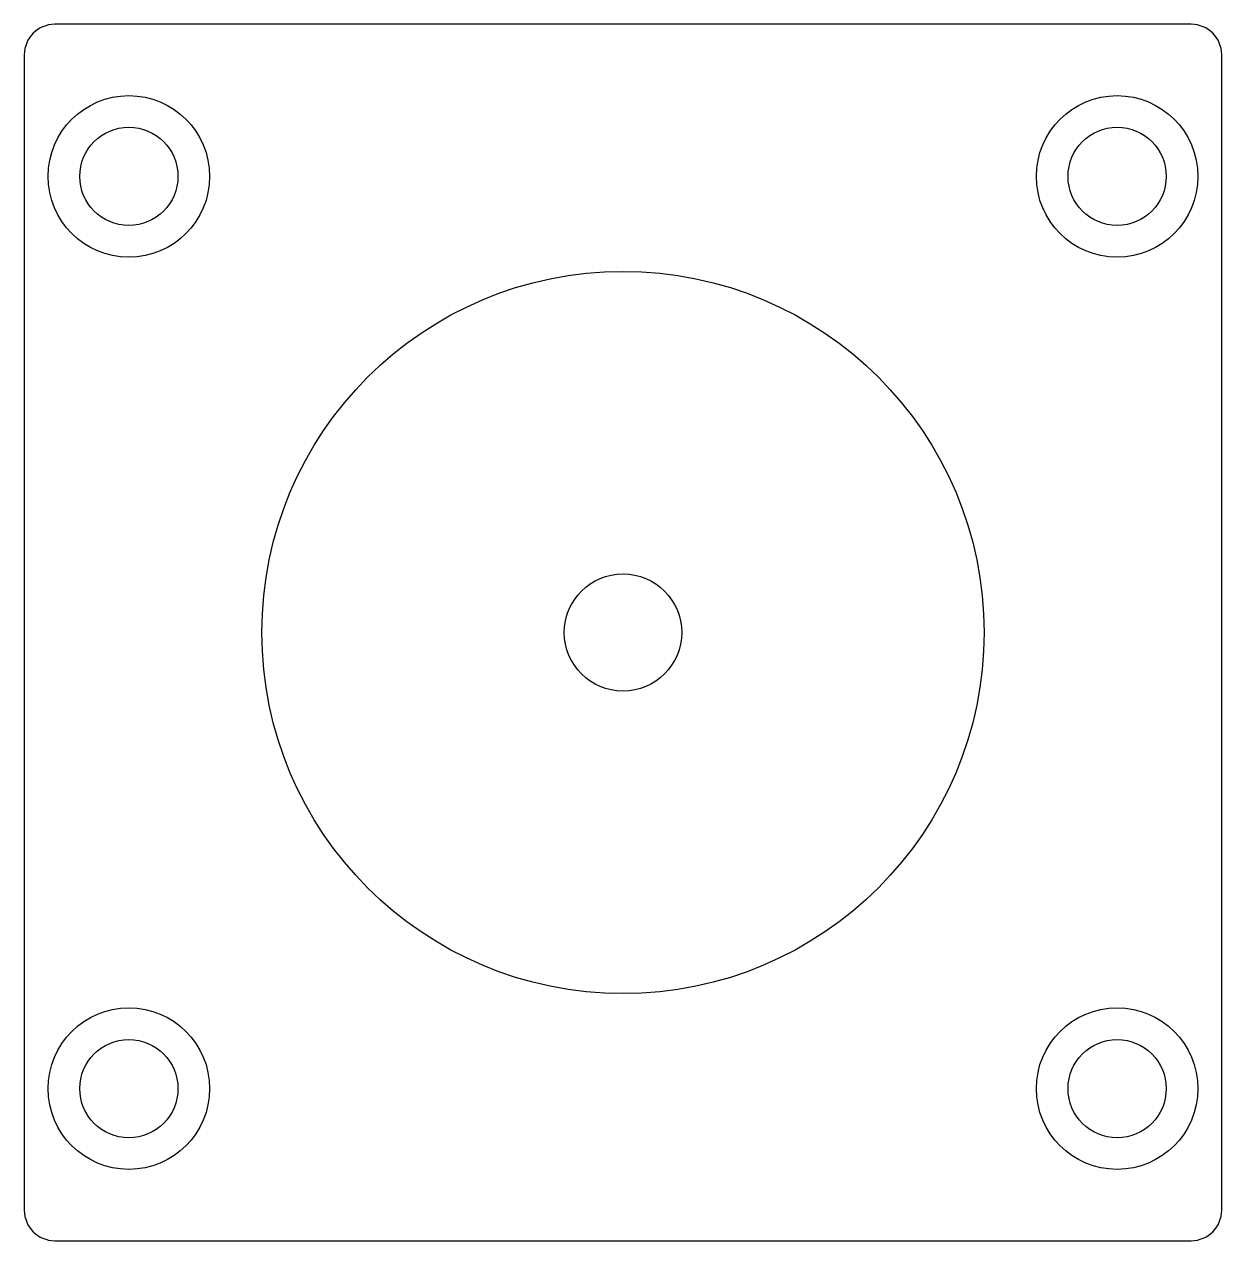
# Model space of a CAD drawing. Header units: inches. Extents: x 0 to 3.94, y -4 to 0.
import ezdxf

# ---------------------------------------------------------------- set-up
doc = ezdxf.new("R2010")
doc.units = ezdxf.units.IN
doc.header["$MEASUREMENT"] = 0

msp = doc.modelspace()

# ---------------------------------------------------------------- linework, layer by layer
at = {"color": 7, "linetype": 'Continuous', "lineweight": 25}
for p, q in [((3.8375, 0), (0.1, 0)), ((0, -0.1), (0, -3.9)), ((3.9375, -3.9), (3.9375, -0.1)), ((0.1, -4), (3.8375, -4))]:
    msp.add_line(p, q, dxfattribs=at)
for centre, radius in [((0.34375, -0.5), 0.26565), ((3.59375, -0.5), 0.26565), ((0.34375, -0.5), 0.1615), ((3.59375, -0.5), 0.1615), ((1.96875, -2), 1.1875), ((1.96875, -2), 0.193), ((0.34375, -3.5), 0.26565), ((3.59375, -3.5), 0.26565), ((0.34375, -3.5), 0.1615), ((3.59375, -3.5), 0.1615)]:
    msp.add_circle(centre, radius, dxfattribs=at)
for centre, start, end in [((0.1, -0.1), 90, 180), ((3.8375, -0.1), 0, 90), ((0.1, -3.9), 180, 270), ((3.8375, -3.9), 270, 0)]:
    msp.add_arc(centre, 0.1, start, end, dxfattribs=at)

doc.saveas('drawing.dxf')
